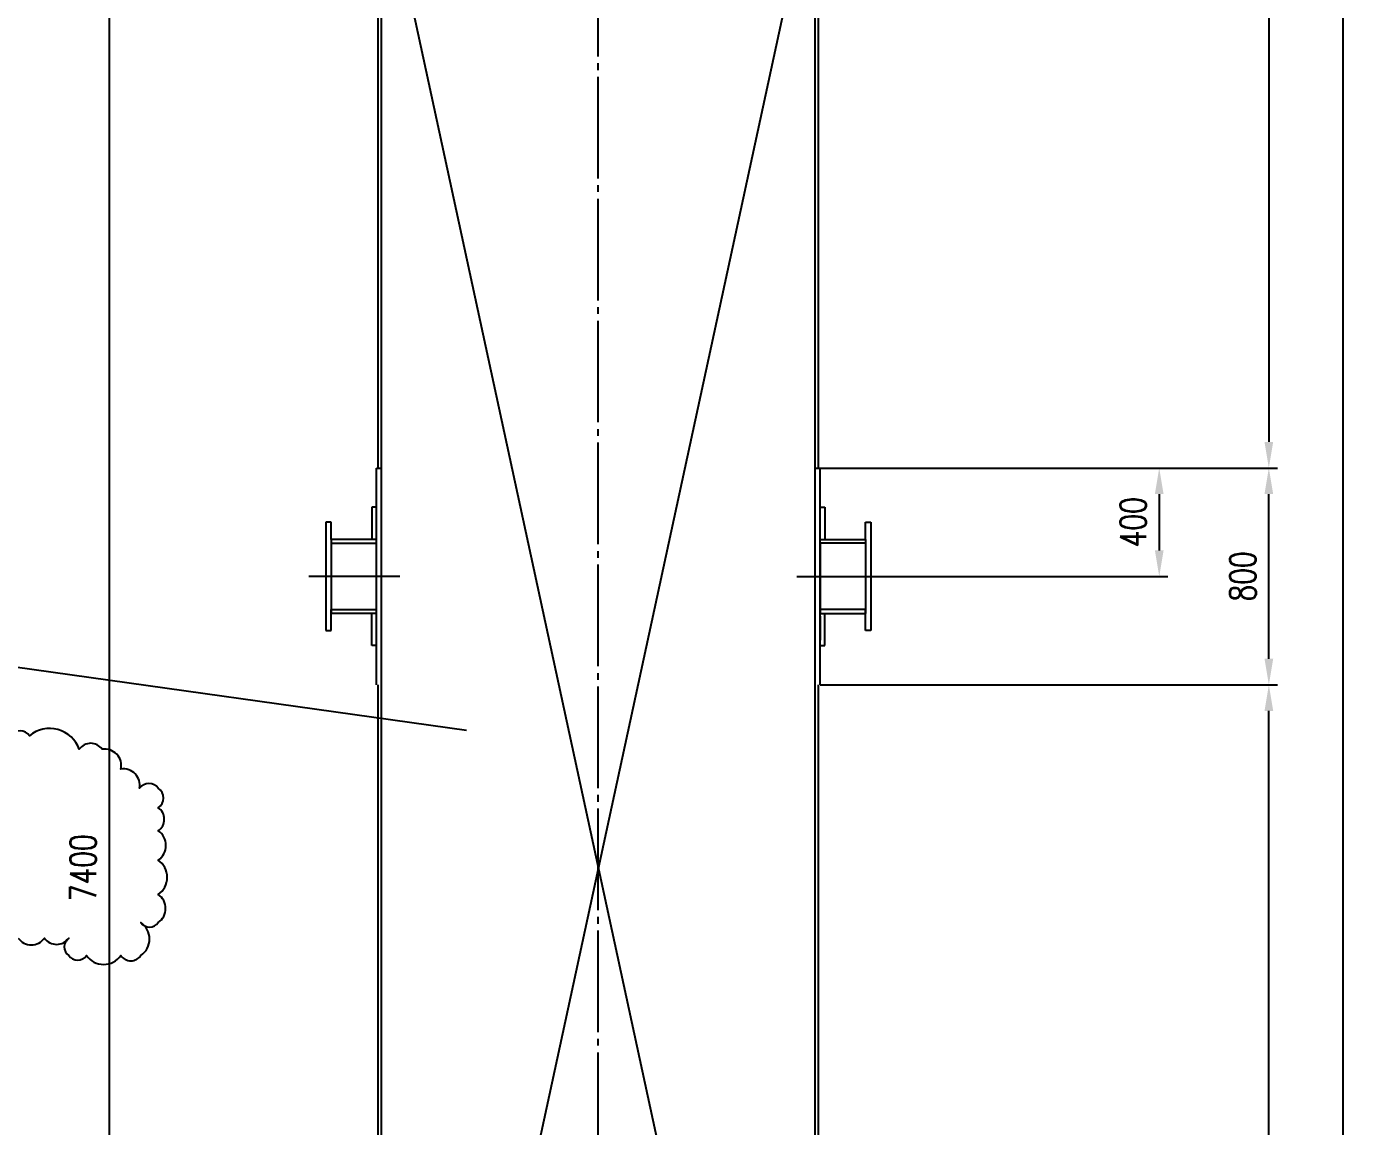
# Model space of a CAD drawing. Extents: x 16825 to 205982, y -10874 to 68273.
# Drawn here: x 188536 to 193425, y 57869 to 61928 of the extents above; entities that cross this region are included whole.
import ezdxf

# ---------------------------------------------------------------- set-up
doc = ezdxf.new("R2010")
doc.units = 0
doc.header["$LTSCALE"] = 5
doc.header["$MEASUREMENT"] = 0
doc.linetypes.add('CENTER', pattern=[18, 15, -1, 1, -1])
doc.layers.get('DEFPOINTS').update_dxf_attribs({"linetype": 'CONTINUOUS'})
for name, color, linetype in [('ASHADE', 7, 'CONTINUOUS'), ('CEN', 6, 'CENTER'), ('DIM', 1, 'CONTINUOUS'), ('TEXT', 6, 'CONTINUOUS'), ('THIN', 1, 'CONTINUOUS'), ('THK', 2, 'CONTINUOUS')]:
    doc.layers.add(name, color=color, linetype=linetype)
doc.styles.get("Standard").update_dxf_attribs({"font": 'simplex', "width": 0.75, "bigfont": 'hzdx'})
doc.dimstyles.new('DIM3', dxfattribs={"dimscale": 0, "dimtxt": 3, "dimasz": 3, "dimexe": 1, "dimexo": 0, "dimgap": 1.5, "dimtad": 1, "dimdec": 4, "dimdsep": 46, "dimtxsty": 'Standard', "dimcen": 3, "dimclrd": 1, "dimclrt": 3, "dimadec": 0, "dimazin": 0, "dimtfac": 0.75, "dimtdec": 4, "dimtix": 1, "dimtmove": 0, "dimatfit": 0, "dimfxl": 0, "dimtolj": 1, "dimtzin": 0, "dimarcsym": 0})

# ---------------------------------------------------------------- blocks, each defined once
blk = doc.blocks.new('*D216')
at = {"layer": 'DEFPOINTS', "color": 0}
for p in [(192140.6, 66718.7), (191638.1, 28623.7), (193392.9, 28623.7)]:
    blk.add_point(p, dxfattribs=at)
at = {"layer": 'DIM', "lineweight": -2}
for p, q in [((192140.6, 66718.7), (193424.9, 66718.7)), ((191638.1, 28623.7), (193424.9, 28623.7))]:
    blk.add_line(p, q, dxfattribs=at)
at = {"layer": 'DIM', "color": 1, "lineweight": -2}
blk.add_line((193392.9, 66622.7), (193392.9, 28719.7), dxfattribs=at)
at = {"layer": 'DIM', "color": 1}
for points in [[(193376.9, 66622.7), (193408.9, 66622.7), (193392.9, 66718.7)], [(193376.9, 28719.7), (193408.9, 28719.7), (193392.9, 28623.7)]]:
    blk.add_solid(points, dxfattribs=at)
at = {"layer": 'DIM', "color": 3, "insert": (193296.9, 47671.2), "char_height": 96, "attachment_point": 5, "rotation": 90}
blk.add_mtext('\\A1;~38275', dxfattribs=at)
blk = doc.blocks.new('*D188')
at = {"layer": 'DEFPOINTS', "color": 0}
for p in [(191464.1, 59498.7), (193120, 59498.7), (191458.1, 34448.7)]:
    blk.add_point(p, dxfattribs=at)
at = {"layer": 'DIM', "lineweight": -2}
for p, q in [((191464.1, 59498.7), (193152, 59498.7)), ((191458.1, 34448.7), (193152, 34448.7))]:
    blk.add_line(p, q, dxfattribs=at)
at = {"layer": 'DIM', "color": 1, "lineweight": -2}
blk.add_line((193120, 34544.7), (193120, 59402.7), dxfattribs=at)
at = {"layer": 'DIM', "color": 1}
for points in [[(193104, 59402.7), (193136, 59402.7), (193120, 59498.7)], [(193104, 34544.7), (193136, 34544.7), (193120, 34448.7)]]:
    blk.add_solid(points, dxfattribs=at)
at = {"layer": 'DIM', "color": 3, "insert": (193024, 46973.7), "char_height": 96, "attachment_point": 5, "rotation": 90}
blk.add_mtext('\\A1;25050', dxfattribs=at)
blk = doc.blocks.new('*D179')
at = {"layer": 'DEFPOINTS', "color": 0}
for p in [(191464.1, 60298.7), (193120, 60298.7), (192433.2, 59498.7)]:
    blk.add_point(p, dxfattribs=at)
at = {"layer": 'DIM', "lineweight": -2}
for p, q in [((191464.1, 60298.7), (193152, 60298.7)), ((192433.2, 59498.7), (193152, 59498.7))]:
    blk.add_line(p, q, dxfattribs=at)
at = {"layer": 'DIM', "color": 1, "lineweight": -2}
blk.add_line((193120, 59594.7), (193120, 60202.7), dxfattribs=at)
at = {"layer": 'DIM', "color": 1}
for points in [[(193104, 60202.7), (193136, 60202.7), (193120, 60298.7)], [(193104, 59594.7), (193136, 59594.7), (193120, 59498.7)]]:
    blk.add_solid(points, dxfattribs=at)
at = {"layer": 'DIM', "color": 3, "insert": (193024, 59898.7), "char_height": 96, "attachment_point": 5, "rotation": 90}
blk.add_mtext('\\A1;800', dxfattribs=at)
blk = doc.blocks.new('*D177')
at = {"layer": 'DEFPOINTS', "color": 0}
for p in [(192382.5, 64398.7), (192964.2, 60298.7), (193120, 60298.7)]:
    blk.add_point(p, dxfattribs=at)
at = {"layer": 'DIM', "lineweight": -2}
for p, q in [((192382.5, 64398.7), (193152, 64398.7)), ((192964.2, 60298.7), (193152, 60298.7))]:
    blk.add_line(p, q, dxfattribs=at)
at = {"layer": 'DIM', "color": 1, "lineweight": -2}
blk.add_line((193120, 64302.7), (193120, 60394.7), dxfattribs=at)
at = {"layer": 'DIM', "color": 1}
for points in [[(193104, 64302.7), (193136, 64302.7), (193120, 64398.7)], [(193104, 60394.7), (193136, 60394.7), (193120, 60298.7)]]:
    blk.add_solid(points, dxfattribs=at)
at = {"layer": 'DIM', "color": 3, "insert": (193024, 62348.7), "char_height": 96, "attachment_point": 5, "rotation": 90}
blk.add_mtext('\\A1;4100', dxfattribs=at)
blk = doc.blocks.new('*D178')
at = {"layer": 'DEFPOINTS', "color": 0}
for p in [(192025.5, 60298.7), (191713.8, 59898.7), (192715.6, 59898.7)]:
    blk.add_point(p, dxfattribs=at)
at = {"layer": 'DIM', "lineweight": -2}
for p, q in [((192025.5, 60298.7), (192747.6, 60298.7)), ((191713.8, 59898.7), (192747.6, 59898.7))]:
    blk.add_line(p, q, dxfattribs=at)
at = {"layer": 'DIM', "color": 1, "lineweight": -2}
blk.add_line((192715.6, 60202.7), (192715.6, 59994.7), dxfattribs=at)
at = {"layer": 'DIM', "color": 1}
for points in [[(192699.6, 60202.7), (192731.6, 60202.7), (192715.6, 60298.7)], [(192699.6, 59994.7), (192731.6, 59994.7), (192715.6, 59898.7)]]:
    blk.add_solid(points, dxfattribs=at)
at = {"layer": 'DIM', "color": 3, "insert": (192619.6, 60098.7), "char_height": 96, "attachment_point": 5, "rotation": 90}
blk.add_mtext('\\A1;400', dxfattribs=at)
blk = doc.blocks.new('*D242')
at = {"layer": 'DEFPOINTS', "color": 0}
for p in [(189846.1, 62523.7), (188840.8, 55123.7), (189846.1, 55123.7)]:
    blk.add_point(p, dxfattribs=at)
at = {"layer": 'DIM', "lineweight": -2}
for p, q in [((189846.1, 62523.7), (188808.8, 62523.7)), ((189846.1, 55123.7), (188808.8, 55123.7))]:
    blk.add_line(p, q, dxfattribs=at)
at = {"layer": 'DIM', "color": 1, "lineweight": -2}
blk.add_line((188840.8, 62427.7), (188840.8, 55219.7), dxfattribs=at)
at = {"layer": 'DIM', "color": 1}
for points in [[(188824.8, 62427.7), (188856.8, 62427.7), (188840.8, 62523.7)], [(188824.8, 55219.7), (188856.8, 55219.7), (188840.8, 55123.7)]]:
    blk.add_solid(points, dxfattribs=at)
at = {"layer": 'DIM', "color": 3, "insert": (188744.8, 58823.7), "char_height": 96, "attachment_point": 5, "rotation": 90}
blk.add_mtext('\\A1;7400', dxfattribs=at)

msp = doc.modelspace()

# ---------------------------------------------------------------- linework, layer by layer
at = {"layer": 'ASHADE'}
for p, q in [((189846.09, 62523.657), (191446.09, 55123.657)), ((191446.09, 62523.657), (189846.09, 55123.657))]:
    msp.add_line(p, q, dxfattribs=at)
at = {"layer": 'CEN', "ltscale": 5}
msp.add_line((190646.09, 28517.234), (190646.09, 65626.635), dxfattribs=at)
at = {"layer": 'TEXT'}
for p, q in [((189914.202, 59898.657), (189578.381, 59898.657)), ((191377.978, 59898.657), (191713.8, 59898.657))]:
    msp.add_line(p, q, dxfattribs=at)
at = {"layer": 'THIN'}
msp.add_line((190160.156, 59329.76), (187925.404, 59644.097), dxfattribs=at)
at = {"layer": 'THK'}
for p, q in [((191446.09, 56006.657), (191446.09, 64423.657)), ((191458.09, 60298.657), (191458.09, 64423.657)), ((189834.09, 60298.657), (189834.09, 63052.657)), ((189846.09, 54885.657), (189846.09, 63056.657)), ((189828.09, 60298.657), (189846.09, 60298.657)), ((189828.09, 59498.657), (189828.09, 60298.657)), ((191446.09, 60298.657), (191464.09, 60298.657)), ((191464.09, 59498.657), (191464.09, 60298.657)), ((189810.09, 60153.657), (189810.09, 60035.157)), ((189828.09, 60153.657), (189810.09, 60153.657)), ((189828.09, 60045.157), (189828.09, 60153.657)), ((191464.09, 60045.157), (191464.09, 60153.657)), ((191464.09, 60153.657), (191482.09, 60153.657)), ((191482.09, 60153.657), (191482.09, 60035.157)), ((189640.09, 60098.657), (189640.09, 59698.657)), ((189660.09, 60098.657), (189640.09, 60098.657)), ((189660.09, 60035.157), (189660.09, 60098.657)), ((191632.09, 60035.157), (191632.09, 60098.657)), ((191632.09, 60098.657), (191652.09, 60098.657)), ((191652.09, 60098.657), (191652.09, 59698.657)), ((189660.09, 60035.157), (189660.09, 59762.157)), ((189660.09, 60035.157), (189660.09, 60021.157)), ((189828.09, 60035.157), (189660.09, 60035.157)), ((189828.09, 60021.157), (189828.09, 60035.157)), ((191464.09, 60035.157), (191632.09, 60035.157)), ((191464.09, 60021.157), (191464.09, 60035.157)), ((191632.09, 60035.157), (191632.09, 60021.157)), ((191632.09, 60035.157), (191632.09, 59762.157)), ((189660.09, 60021.157), (189828.09, 60021.157)), ((191632.09, 60021.157), (191464.09, 60021.157)), ((191464.09, 60021.157), (191464.09, 59776.157)), ((189660.09, 59762.157), (189660.09, 59776.157)), ((189660.09, 59776.157), (189828.09, 59776.157)), ((189660.09, 59698.657), (189660.09, 59762.157)), ((189828.09, 59762.157), (189660.09, 59762.157)), ((189810.09, 59643.657), (189810.09, 59762.157)), ((191632.09, 59776.157), (191464.09, 59776.157)), ((191464.09, 59776.157), (191464.09, 59762.157)), ((191464.09, 59762.157), (191632.09, 59762.157)), ((191464.09, 59752.157), (191464.09, 59663.157)), ((191482.09, 59643.657), (191482.09, 59762.157)), ((191632.09, 59762.157), (191632.09, 59776.157)), ((191632.09, 59698.657), (191632.09, 59762.157)), ((189640.09, 59698.657), (189660.09, 59698.657)), ((191652.09, 59698.657), (191632.09, 59698.657)), ((189828.09, 59643.657), (189810.09, 59643.657)), ((191464.09, 59643.657), (191482.09, 59643.657)), ((189834.09, 54914.657), (189834.09, 59498.657)), ((191458.09, 56002.657), (191458.09, 59498.657))]:
    msp.add_line(p, q, dxfattribs=at)
at = {"layer": 'THK', "color": 0}
msp.add_lwpolyline([(188505.666, 58564.418, 0.52056705), (188602.421, 58564.418, 0.52056705), (188692.213, 58564.418, 0.52056705), (188692.213, 58499.873, 0.52056705), (188757.75, 58499.873, 0.52056705), (188884.015, 58499.873, 0.52056705), (188958.59, 58499.873, 0.52056705), (188958.59, 58621.266, 0.52056705), (189022.627, 58621.266, 0.52056705), (189022.627, 58725.038, 0.52056705), (189022.627, 58851.671, 0.52056705), (189022.627, 58960.26, 0.52056705), (189022.627, 59045.224, 0.52056705), (189022.627, 59116.802, 0.52056705), (188953.522, 59116.802, 0.52056705), (188884.796, 59187.529, 0.52056705), (188815.39, 59261.11, 0.52056705), (188731.073, 59261.11, 0.52056705), (188547.63, 59310.638, 0.52056705), (188478.265, 59310.638, 0.52056705)], format="xyb", dxfattribs=at)

# ---------------------------------------------------------------- dimensions: what is measured, and where the dimension line sits
at = {"layer": 'DIM'}
dim = msp.add_linear_dim(base=(193392.948, 28623.657), p1=(192140.618, 66718.657), p2=(191638.09, 28623.657), angle=90, text='~38275', dimstyle='DIM3', override={"dimscale": 32, "dimdec": 2, "dimclre": 256, "dimtdec": 2}, dxfattribs=at)
dim.commit()
dim.dimension.update_dxf_attribs({"geometry": '*D216', "text_midpoint": (193296.948, 47671.157)})
for base, p1, p2, angle, picture, middle in [((193119.965, 60298.657), (192382.531, 64398.657), (192964.233, 60298.657), 90, '*D177', (193023.965, 62348.657)), ((188840.813, 55123.657), (189846.09, 62523.657), (189846.09, 55123.657), 90, '*D242', (188744.813, 58823.657)), ((193119.965, 60298.657), (192433.206, 59498.657), (191464.09, 60298.657), 90, '*D179', (193023.965, 59898.657)), ((192715.607, 59898.657), (192025.451, 60298.657), (191713.8, 59898.657), 270, '*D178', (192619.607, 60098.657)), ((193119.965, 59498.657), (191458.09, 34448.657), (191464.09, 59498.657), 90, '*D188', (193023.965, 46973.657))]:
    dim = msp.add_linear_dim(base=base, p1=p1, p2=p2, angle=angle, dimstyle='DIM3', override={"dimscale": 32, "dimdec": 2, "dimclre": 256, "dimtdec": 2}, dxfattribs=at)
    dim.commit()
    dim.dimension.update_dxf_attribs({"geometry": picture, "text_midpoint": middle})

doc.saveas('drawing.dxf')
